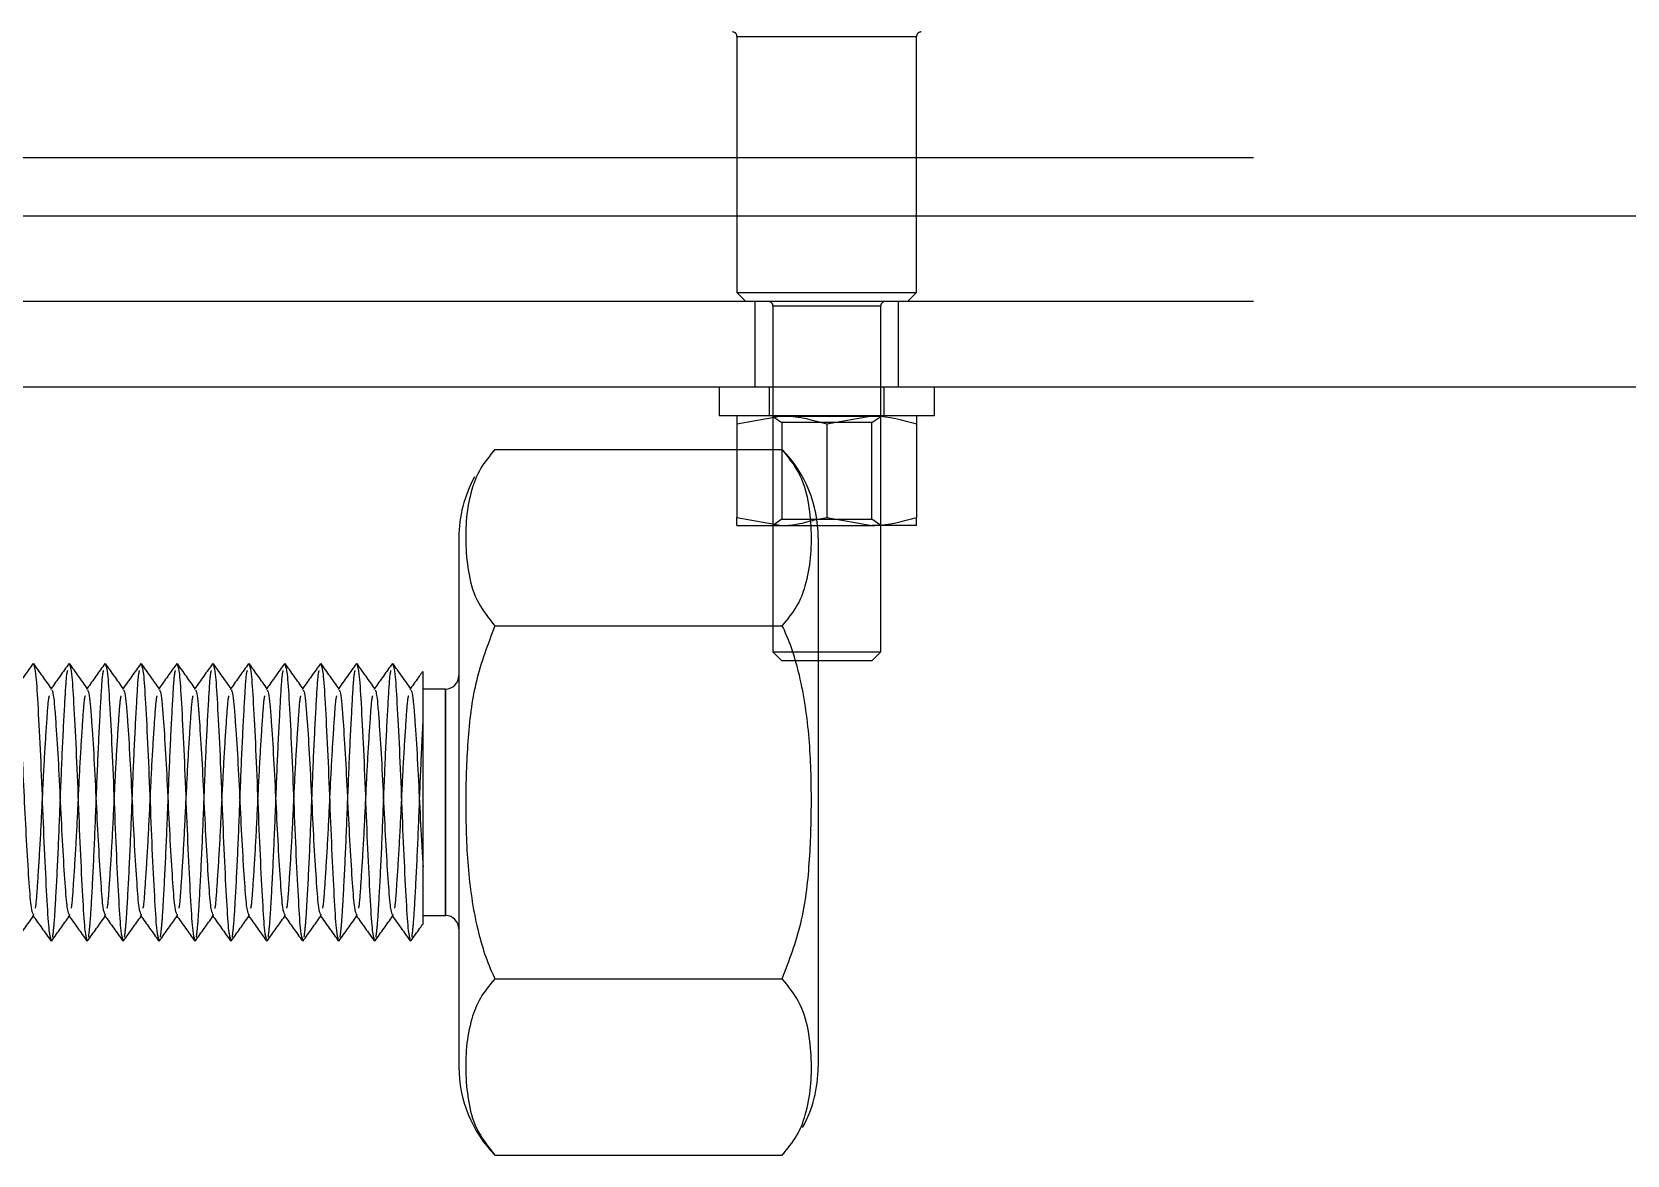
# Model space of a CAD drawing. Header units: metres. Extents: x 0 to 21025, y 0 to 14850.
# Drawn here: x 2999.5 to 3088.3, y 9003.9 to 9066.4 of the extents above; entities that cross this region are included whole.
import ezdxf

# ---------------------------------------------------------------- set-up
doc = ezdxf.new("R2010")
doc.units = ezdxf.units.M
doc.header["$LTSCALE"] = 25
doc.linetypes.add('HIDDEN2', pattern=[4.7625, 3.175, -1.5875])
doc.layers.add('SL4', color=4, linetype='Continuous')
doc.layers.add('ST1', color=7, linetype='HIDDEN2')

msp = doc.modelspace()

# ---------------------------------------------------------------- linework, layer by layer
at = {"layer": 'SL4'}
for p, q in [((2753.999, 9056.144), (3543.761, 9056.144)), ((3543.761, 9046.619), (2593.759, 9046.619)), ((3037.761, 9046.619), (3037.761, 9045.019)), ((3049.761, 9045.019), (3049.761, 9046.619)), ((3049.761, 9045.019), (3037.761, 9045.019)), ((3038.761, 9044.572), (3041.261, 9045.019)), ((3043.761, 9044.572), (3046.261, 9045.019)), ((3038.761, 9044.572), (3038.761, 9043.148)), ((3043.761, 9044.572), (3043.761, 9039.365)), ((3048.761, 9044.572), (3048.761, 9039.365)), ((3025.275, 9043.142), (3025.176, 9043.038)), ((3025.281, 9043.148), (3041.281, 9043.148)), ((3043.08, 9039.235), (3043.761, 9039.365)), ((3043.249, 9038.919), (3046.261, 9038.919)), ((3043.761, 9039.365), (3046.261, 9038.919)), ((3048.761, 9038.919), (3046.261, 9038.919)), ((3046.761, 9031.884), (3046.761, 9038.919)), ((3023.281, 9038.241), (3023.281, 9008.796)), ((3043.281, 9038.241), (3043.281, 9008.796)), ((3025.281, 9033.334), (3041.281, 9033.334)), ((3043.281, 9031.884), (3046.761, 9031.884)), ((3046.261, 9031.384), (3046.761, 9031.884)), ((2999.575, 9031.189), (2999.587, 9031.246)), ((3001.575, 9031.189), (3001.587, 9031.246)), ((3003.575, 9031.189), (3003.587, 9031.246)), ((3005.575, 9031.189), (3005.587, 9031.246)), ((3007.575, 9031.189), (3007.587, 9031.246)), ((3009.575, 9031.189), (3009.587, 9031.246)), ((3011.575, 9031.189), (3011.587, 9031.246)), ((3013.575, 9031.189), (3013.587, 9031.246)), ((3015.575, 9031.189), (3015.587, 9031.246)), ((3017.575, 9031.189), (3017.587, 9031.246)), ((3019.575, 9031.189), (3019.587, 9031.246)), ((3046.261, 9031.384), (3043.281, 9031.384)), ((3022.531, 9029.819), (3021.281, 9029.819)), ((3022.531, 9017.219), (3022.531, 9029.819)), ((3021.281, 9017.219), (3022.531, 9017.219)), ((3000.587, 9015.791), (3000.609, 9015.85)), ((3002.587, 9015.791), (3002.609, 9015.85)), ((3004.587, 9015.791), (3004.609, 9015.85)), ((3006.587, 9015.791), (3006.609, 9015.85)), ((3008.587, 9015.791), (3008.609, 9015.85)), ((3010.587, 9015.791), (3010.609, 9015.85)), ((3012.587, 9015.791), (3012.609, 9015.85)), ((3014.587, 9015.791), (3014.609, 9015.85)), ((3016.587, 9015.791), (3016.609, 9015.85)), ((3018.587, 9015.791), (3018.609, 9015.85)), ((3020.587, 9015.791), (3020.609, 9015.85)), ((3025.281, 9013.704), (3041.281, 9013.704)), ((3025.281, 9003.889), (3041.281, 9003.889)), ((3041.288, 9003.895), (3041.387, 9003.999))]:
    msp.add_line(p, q, dxfattribs=at)
for centre, radius, start, end in [((3036.261, 9038.241), 7.021, 0, 44.34613), ((3030.302, 9038.241), 7.021, 151.24334, 180), ((3022.531, 9030.569), 0.75, 270, 0), ((3022.531, 9016.469), 0.75, 0, 90), ((3030.302, 9008.796), 7.021, 180, 224.34613), ((3036.261, 9008.796), 7.021, 331.24334, 0)]:
    msp.add_arc(centre, radius, start, end, dxfattribs=at)
for points, knots in [([(3038.761, 9045.019), (3038.761, 9045.012), (3038.761, 9044.987), (3038.761, 9044.747), (3038.761, 9044.572)], [0, 0, 0, 0, 0.268634, 1, 1, 1, 1]), ([(3041.261, 9045.019), (3041.321, 9045.018), (3042.165, 9045.012), (3042.992, 9044.784), (3043.761, 9044.572)], [0, 0, 0, 0, 0.070201, 1, 1, 1, 1]), ([(3046.261, 9045.019), (3046.321, 9045.018), (3047.165, 9045.012), (3047.992, 9044.784), (3048.761, 9044.572)], [0, 0, 0, 0, 0.070201, 1, 1, 1, 1]), ([(3048.761, 9045.019), (3048.761, 9045.012), (3048.761, 9044.987), (3048.761, 9044.747), (3048.761, 9044.572)], [0, 0, 0, 0, 0.268634, 1, 1, 1, 1]), ([(3025.281, 9043.148), (3024.989, 9042.793), (3024.397, 9042.073), (3023.925, 9040.791), (3023.664, 9039.36), (3023.64, 9037.778), (3023.794, 9036.186), (3024.222, 9034.668), (3024.95, 9033.751), (3025.281, 9033.334)], [0, 0, 0, 0, 0.114678, 0.232485, 0.388423, 0.5445, 0.705441, 0.865997, 1, 1, 1, 1]), ([(3041.281, 9033.334), (3041.574, 9033.689), (3042.166, 9034.409), (3042.637, 9035.691), (3042.899, 9037.122), (3042.922, 9038.704), (3042.769, 9040.296), (3042.341, 9041.814), (3041.613, 9042.731), (3041.281, 9043.148)], [0, 0, 0, 0, 0.114678, 0.232485, 0.388423, 0.5445, 0.705441, 0.865997, 1, 1, 1, 1]), ([(3046.261, 9038.919), (3046.321, 9038.919), (3047.165, 9038.925), (3047.992, 9039.153), (3048.761, 9039.365)], [0, 0, 0, 0, 0.070201, 1, 1, 1, 1]), ([(3048.761, 9038.919), (3048.761, 9038.925), (3048.761, 9038.95), (3048.761, 9039.19), (3048.761, 9039.365)], [0, 0, 0, 0, 0.268634, 1, 1, 1, 1]), ([(3025.281, 9033.334), (3024.896, 9032.319), (3024.108, 9030.246), (3023.731, 9026.902), (3023.628, 9023.464), (3023.724, 9019.961), (3024.182, 9016.675), (3024.844, 9014.605), (3025.268, 9013.732), (3025.281, 9013.704)], [0, 0, 0, 0, 0.161979, 0.330793, 0.499953, 0.677538, 0.854667, 0.995314, 1, 1, 1, 1]), ([(3041.281, 9013.704), (3041.667, 9014.719), (3042.455, 9016.791), (3042.832, 9020.135), (3042.935, 9023.573), (3042.839, 9027.076), (3042.38, 9030.362), (3041.719, 9032.432), (3041.295, 9033.305), (3041.281, 9033.334)], [0, 0, 0, 0, 0.161979, 0.330793, 0.499953, 0.677538, 0.854667, 0.995314, 1, 1, 1, 1]), ([(2999.575, 9031.241), (2999.408, 9031.006), (2999.079, 9030.545), (2998.75, 9030.083), (2998.588, 9029.856)], [0, 0, 0, 0, 0.508202, 1, 1, 1, 1]), ([(3000.612, 9029.823), (3000.445, 9030.058), (3000.109, 9030.528), (2999.775, 9030.997), (2999.607, 9031.232)], [0, 0, 0, 0, 0.499908, 1, 1, 1, 1]), ([(2999.607, 9031.155), (2999.644, 9031.049), (2999.724, 9030.823), (2999.831, 9029.101), (2999.967, 9026.562), (3000.087, 9023.519), (3000.208, 9020.475), (3000.344, 9017.937), (3000.45, 9016.227), (3000.528, 9016.001), (3000.564, 9015.898)], [0, 0, 0, 0, 0.111758, 0.239388, 0.372264, 0.501747, 0.63123, 0.764106, 0.891736, 1, 1, 1, 1]), ([(3001.575, 9031.241), (3001.408, 9031.006), (3001.079, 9030.545), (3000.75, 9030.083), (3000.588, 9029.856)], [0, 0, 0, 0, 0.508202, 1, 1, 1, 1]), ([(3002.612, 9029.823), (3002.445, 9030.058), (3002.109, 9030.528), (3001.775, 9030.997), (3001.607, 9031.232)], [0, 0, 0, 0, 0.499908, 1, 1, 1, 1]), ([(3001.607, 9031.155), (3001.644, 9031.049), (3001.724, 9030.823), (3001.831, 9029.101), (3001.967, 9026.562), (3002.087, 9023.519), (3002.208, 9020.475), (3002.344, 9017.937), (3002.45, 9016.227), (3002.528, 9016.001), (3002.564, 9015.898)], [0, 0, 0, 0, 0.111758, 0.239388, 0.372264, 0.501747, 0.63123, 0.764106, 0.891736, 1, 1, 1, 1]), ([(3003.575, 9031.241), (3003.408, 9031.006), (3003.079, 9030.545), (3002.75, 9030.083), (3002.588, 9029.856)], [0, 0, 0, 0, 0.5082022, 1, 1, 1, 1]), ([(3004.612, 9029.823), (3004.445, 9030.058), (3004.109, 9030.528), (3003.775, 9030.997), (3003.607, 9031.232)], [0, 0, 0, 0, 0.4999079, 1, 1, 1, 1]), ([(3003.607, 9031.155), (3003.644, 9031.049), (3003.724, 9030.823), (3003.831, 9029.101), (3003.967, 9026.562), (3004.087, 9023.519), (3004.208, 9020.475), (3004.344, 9017.937), (3004.45, 9016.227), (3004.528, 9016.001), (3004.564, 9015.898)], [0, 0, 0, 0, 0.111758, 0.239388, 0.372264, 0.501747, 0.63123, 0.764106, 0.891736, 1, 1, 1, 1]), ([(3005.575, 9031.241), (3005.408, 9031.006), (3005.079, 9030.545), (3004.75, 9030.083), (3004.588, 9029.856)], [0, 0, 0, 0, 0.508202, 1, 1, 1, 1]), ([(3006.612, 9029.823), (3006.445, 9030.058), (3006.109, 9030.528), (3005.775, 9030.997), (3005.607, 9031.232)], [0, 0, 0, 0, 0.499908, 1, 1, 1, 1]), ([(3005.607, 9031.155), (3005.644, 9031.049), (3005.724, 9030.823), (3005.831, 9029.101), (3005.967, 9026.562), (3006.087, 9023.519), (3006.208, 9020.475), (3006.344, 9017.937), (3006.45, 9016.227), (3006.528, 9016.001), (3006.564, 9015.898)], [0, 0, 0, 0, 0.111758, 0.239388, 0.372264, 0.501747, 0.63123, 0.764106, 0.891736, 1, 1, 1, 1]), ([(3007.575, 9031.241), (3007.408, 9031.006), (3007.079, 9030.545), (3006.75, 9030.083), (3006.588, 9029.856)], [0, 0, 0, 0, 0.5082022, 1, 1, 1, 1]), ([(3008.612, 9029.823), (3008.445, 9030.058), (3008.109, 9030.528), (3007.775, 9030.997), (3007.607, 9031.232)], [0, 0, 0, 0, 0.499908, 1, 1, 1, 1]), ([(3007.607, 9031.155), (3007.644, 9031.049), (3007.724, 9030.823), (3007.831, 9029.101), (3007.967, 9026.562), (3008.087, 9023.519), (3008.208, 9020.475), (3008.344, 9017.937), (3008.45, 9016.227), (3008.528, 9016.001), (3008.564, 9015.898)], [0, 0, 0, 0, 0.111758, 0.239388, 0.372264, 0.501747, 0.63123, 0.764106, 0.891736, 1, 1, 1, 1]), ([(3009.575, 9031.241), (3009.408, 9031.006), (3009.079, 9030.545), (3008.75, 9030.083), (3008.588, 9029.856)], [0, 0, 0, 0, 0.508202, 1, 1, 1, 1]), ([(3010.612, 9029.823), (3010.445, 9030.058), (3010.109, 9030.528), (3009.775, 9030.997), (3009.607, 9031.232)], [0, 0, 0, 0, 0.499908, 1, 1, 1, 1]), ([(3009.607, 9031.155), (3009.644, 9031.049), (3009.724, 9030.823), (3009.831, 9029.101), (3009.967, 9026.562), (3010.087, 9023.519), (3010.208, 9020.475), (3010.344, 9017.937), (3010.45, 9016.227), (3010.528, 9016.001), (3010.564, 9015.898)], [0, 0, 0, 0, 0.111758, 0.239388, 0.372264, 0.501747, 0.63123, 0.764106, 0.891736, 1, 1, 1, 1]), ([(3011.575, 9031.241), (3011.408, 9031.006), (3011.079, 9030.545), (3010.75, 9030.083), (3010.588, 9029.856)], [0, 0, 0, 0, 0.508202, 1, 1, 1, 1]), ([(3012.612, 9029.823), (3012.445, 9030.058), (3012.109, 9030.528), (3011.775, 9030.997), (3011.607, 9031.232)], [0, 0, 0, 0, 0.499908, 1, 1, 1, 1]), ([(3011.607, 9031.155), (3011.644, 9031.049), (3011.724, 9030.823), (3011.831, 9029.101), (3011.967, 9026.562), (3012.087, 9023.519), (3012.208, 9020.475), (3012.344, 9017.937), (3012.45, 9016.227), (3012.528, 9016.001), (3012.564, 9015.898)], [0, 0, 0, 0, 0.111758, 0.239388, 0.372264, 0.501747, 0.63123, 0.764106, 0.891736, 1, 1, 1, 1]), ([(3013.575, 9031.241), (3013.408, 9031.006), (3013.079, 9030.545), (3012.75, 9030.083), (3012.588, 9029.856)], [0, 0, 0, 0, 0.508202, 1, 1, 1, 1]), ([(3014.612, 9029.823), (3014.445, 9030.058), (3014.109, 9030.528), (3013.775, 9030.997), (3013.607, 9031.232)], [0, 0, 0, 0, 0.499908, 1, 1, 1, 1]), ([(3013.607, 9031.155), (3013.644, 9031.049), (3013.724, 9030.823), (3013.831, 9029.101), (3013.967, 9026.562), (3014.087, 9023.519), (3014.208, 9020.475), (3014.344, 9017.937), (3014.45, 9016.227), (3014.528, 9016.001), (3014.564, 9015.898)], [0, 0, 0, 0, 0.111758, 0.239388, 0.372264, 0.501747, 0.63123, 0.764106, 0.891736, 1, 1, 1, 1]), ([(3015.575, 9031.241), (3015.408, 9031.006), (3015.079, 9030.545), (3014.75, 9030.083), (3014.588, 9029.856)], [0, 0, 0, 0, 0.508202, 1, 1, 1, 1]), ([(3016.612, 9029.823), (3016.445, 9030.058), (3016.109, 9030.528), (3015.775, 9030.997), (3015.607, 9031.232)], [0, 0, 0, 0, 0.4999079, 1, 1, 1, 1]), ([(3015.607, 9031.155), (3015.644, 9031.049), (3015.724, 9030.823), (3015.831, 9029.101), (3015.967, 9026.562), (3016.087, 9023.519), (3016.208, 9020.475), (3016.344, 9017.937), (3016.45, 9016.227), (3016.528, 9016.001), (3016.564, 9015.898)], [0, 0, 0, 0, 0.111758, 0.239388, 0.372264, 0.501747, 0.63123, 0.764106, 0.891736, 1, 1, 1, 1]), ([(3017.575, 9031.241), (3017.408, 9031.006), (3017.079, 9030.545), (3016.75, 9030.083), (3016.588, 9029.856)], [0, 0, 0, 0, 0.5082022, 1, 1, 1, 1]), ([(3018.612, 9029.823), (3018.445, 9030.058), (3018.109, 9030.528), (3017.775, 9030.997), (3017.607, 9031.232)], [0, 0, 0, 0, 0.4999079, 1, 1, 1, 1]), ([(3017.607, 9031.155), (3017.644, 9031.049), (3017.724, 9030.823), (3017.831, 9029.101), (3017.967, 9026.562), (3018.087, 9023.519), (3018.208, 9020.475), (3018.344, 9017.937), (3018.45, 9016.227), (3018.528, 9016.001), (3018.564, 9015.898)], [0, 0, 0, 0, 0.1117583, 0.2393882, 0.3722641, 0.5017472, 0.6312302, 0.7641061, 0.891736, 1, 1, 1, 1]), ([(3019.575, 9031.241), (3019.408, 9031.006), (3019.079, 9030.545), (3018.75, 9030.083), (3018.588, 9029.856)], [0, 0, 0, 0, 0.508202, 1, 1, 1, 1]), ([(3020.612, 9029.823), (3020.445, 9030.058), (3020.109, 9030.528), (3019.775, 9030.997), (3019.607, 9031.232)], [0, 0, 0, 0, 0.499908, 1, 1, 1, 1]), ([(3019.607, 9031.155), (3019.644, 9031.049), (3019.724, 9030.823), (3019.831, 9029.101), (3019.967, 9026.562), (3020.087, 9023.519), (3020.208, 9020.475), (3020.344, 9017.937), (3020.45, 9016.227), (3020.528, 9016.001), (3020.564, 9015.898)], [0, 0, 0, 0, 0.111758, 0.239388, 0.372264, 0.501747, 0.63123, 0.764106, 0.891736, 1, 1, 1, 1]), ([(3021.254, 9030.79), (3021.194, 9030.706), (3020.972, 9030.394), (3020.75, 9030.083), (3020.588, 9029.856)], [0, 0, 0, 0, 0.270973, 1, 1, 1, 1]), ([(3021.281, 9019.921), (3021.281, 9020.459), (3021.281, 9021.592), (3021.281, 9023.678), (3021.281, 9025.876), (3021.281, 9027.943), (3021.281, 9029.576), (3021.281, 9030.621), (3021.281, 9030.723), (3021.281, 9030.771)], [0, 0, 0, 0, 0.128008, 0.26934, 0.411278, 0.563146, 0.714931, 0.866636, 1, 1, 1, 1]), ([(2998.611, 9029.775), (2998.635, 9029.733), (2998.687, 9029.645), (2998.757, 9029.005), (2998.847, 9027.863), (2998.967, 9026.002), (2999.087, 9023.52), (2999.208, 9021.028), (2999.344, 9018.954), (2999.449, 9017.564), (2999.526, 9017.381), (2999.561, 9017.299)], [0, 0, 0, 0, 0.0726073, 0.1550688, 0.2378835, 0.371691, 0.5020758, 0.6324606, 0.7662681, 0.8947836, 1, 1, 1, 1]), ([(3000.611, 9029.775), (3000.635, 9029.733), (3000.687, 9029.645), (3000.757, 9029.005), (3000.847, 9027.863), (3000.967, 9026.002), (3001.087, 9023.52), (3001.208, 9021.028), (3001.344, 9018.954), (3001.449, 9017.564), (3001.526, 9017.381), (3001.561, 9017.299)], [0, 0, 0, 0, 0.072607, 0.155069, 0.237884, 0.371691, 0.502076, 0.632461, 0.766268, 0.894784, 1, 1, 1, 1]), ([(3002.611, 9029.775), (3002.635, 9029.733), (3002.687, 9029.645), (3002.757, 9029.005), (3002.847, 9027.863), (3002.967, 9026.002), (3003.087, 9023.52), (3003.208, 9021.028), (3003.344, 9018.954), (3003.449, 9017.564), (3003.526, 9017.381), (3003.561, 9017.299)], [0, 0, 0, 0, 0.0726073, 0.1550688, 0.2378835, 0.371691, 0.5020758, 0.6324606, 0.7662681, 0.8947836, 1, 1, 1, 1]), ([(3004.611, 9029.775), (3004.635, 9029.733), (3004.687, 9029.645), (3004.757, 9029.005), (3004.847, 9027.863), (3004.967, 9026.002), (3005.087, 9023.52), (3005.208, 9021.028), (3005.344, 9018.954), (3005.449, 9017.564), (3005.526, 9017.381), (3005.561, 9017.299)], [0, 0, 0, 0, 0.072607, 0.155069, 0.237884, 0.371691, 0.502076, 0.632461, 0.766268, 0.894784, 1, 1, 1, 1]), ([(3006.611, 9029.775), (3006.635, 9029.733), (3006.687, 9029.645), (3006.757, 9029.005), (3006.847, 9027.863), (3006.967, 9026.002), (3007.087, 9023.52), (3007.208, 9021.028), (3007.344, 9018.954), (3007.449, 9017.564), (3007.526, 9017.381), (3007.561, 9017.299)], [0, 0, 0, 0, 0.0726073, 0.1550688, 0.2378835, 0.371691, 0.5020758, 0.6324606, 0.7662681, 0.8947836, 1, 1, 1, 1]), ([(3008.611, 9029.775), (3008.635, 9029.733), (3008.687, 9029.645), (3008.757, 9029.005), (3008.847, 9027.863), (3008.967, 9026.002), (3009.087, 9023.52), (3009.208, 9021.028), (3009.344, 9018.954), (3009.449, 9017.564), (3009.526, 9017.381), (3009.561, 9017.299)], [0, 0, 0, 0, 0.072607, 0.155069, 0.237884, 0.371691, 0.502076, 0.632461, 0.766268, 0.894784, 1, 1, 1, 1]), ([(3010.611, 9029.775), (3010.635, 9029.733), (3010.687, 9029.645), (3010.757, 9029.005), (3010.847, 9027.863), (3010.967, 9026.002), (3011.087, 9023.52), (3011.208, 9021.028), (3011.344, 9018.954), (3011.449, 9017.564), (3011.526, 9017.381), (3011.561, 9017.299)], [0, 0, 0, 0, 0.0726073, 0.1550688, 0.2378835, 0.371691, 0.5020758, 0.6324606, 0.7662681, 0.8947836, 1, 1, 1, 1]), ([(3012.611, 9029.775), (3012.635, 9029.733), (3012.687, 9029.645), (3012.757, 9029.005), (3012.847, 9027.863), (3012.967, 9026.002), (3013.087, 9023.52), (3013.208, 9021.028), (3013.344, 9018.954), (3013.449, 9017.564), (3013.526, 9017.381), (3013.561, 9017.299)], [0, 0, 0, 0, 0.072607, 0.155069, 0.237884, 0.371691, 0.502076, 0.632461, 0.766268, 0.894784, 1, 1, 1, 1]), ([(3014.611, 9029.775), (3014.635, 9029.733), (3014.687, 9029.645), (3014.757, 9029.005), (3014.847, 9027.863), (3014.967, 9026.002), (3015.087, 9023.52), (3015.208, 9021.028), (3015.344, 9018.954), (3015.449, 9017.564), (3015.526, 9017.381), (3015.561, 9017.299)], [0, 0, 0, 0, 0.0726073, 0.1550688, 0.2378835, 0.371691, 0.5020758, 0.6324606, 0.7662681, 0.8947836, 1, 1, 1, 1]), ([(3016.611, 9029.775), (3016.635, 9029.733), (3016.687, 9029.645), (3016.757, 9029.005), (3016.847, 9027.863), (3016.967, 9026.002), (3017.087, 9023.52), (3017.208, 9021.028), (3017.344, 9018.954), (3017.449, 9017.564), (3017.526, 9017.381), (3017.561, 9017.299)], [0, 0, 0, 0, 0.072607, 0.155069, 0.237884, 0.371691, 0.502076, 0.632461, 0.766268, 0.894784, 1, 1, 1, 1]), ([(3018.611, 9029.775), (3018.635, 9029.733), (3018.687, 9029.645), (3018.757, 9029.005), (3018.847, 9027.863), (3018.967, 9026.002), (3019.087, 9023.52), (3019.208, 9021.028), (3019.344, 9018.954), (3019.449, 9017.564), (3019.526, 9017.381), (3019.561, 9017.299)], [0, 0, 0, 0, 0.0726073, 0.1550688, 0.2378835, 0.371691, 0.5020758, 0.6324606, 0.7662681, 0.8947836, 1, 1, 1, 1]), ([(3020.611, 9029.775), (3020.635, 9029.733), (3020.687, 9029.645), (3020.757, 9029.005), (3020.847, 9027.863), (3020.967, 9026.001), (3021.087, 9023.525), (3021.19, 9021.403), (3021.257, 9020.311), (3021.281, 9019.921)], [0, 0, 0, 0, 0.103001, 0.219981, 0.337462, 0.527282, 0.712246, 0.89721, 1, 1, 1, 1]), ([(3021.281, 9016.794), (3021.281, 9016.832), (3021.281, 9016.915), (3021.281, 9017.945), (3021.281, 9019.117), (3021.281, 9019.839), (3021.281, 9019.921)], [0, 0, 0, 0, 0.291037, 0.62536, 0.957486, 1, 1, 1, 1]), ([(2999.559, 9017.22), (2999.727, 9016.985), (3000.062, 9016.515), (3000.397, 9016.045), (3000.564, 9015.81)], [0, 0, 0, 0, 0.499911, 1, 1, 1, 1]), ([(3001.559, 9017.22), (3001.727, 9016.985), (3002.062, 9016.515), (3002.397, 9016.045), (3002.564, 9015.81)], [0, 0, 0, 0, 0.499911, 1, 1, 1, 1]), ([(3003.559, 9017.22), (3003.727, 9016.985), (3004.062, 9016.515), (3004.397, 9016.045), (3004.564, 9015.81)], [0, 0, 0, 0, 0.499911, 1, 1, 1, 1]), ([(3005.559, 9017.22), (3005.727, 9016.985), (3006.062, 9016.515), (3006.397, 9016.045), (3006.564, 9015.81)], [0, 0, 0, 0, 0.499911, 1, 1, 1, 1]), ([(3007.559, 9017.22), (3007.727, 9016.985), (3008.062, 9016.515), (3008.397, 9016.045), (3008.564, 9015.81)], [0, 0, 0, 0, 0.499911, 1, 1, 1, 1]), ([(3009.559, 9017.22), (3009.727, 9016.985), (3010.062, 9016.515), (3010.397, 9016.045), (3010.564, 9015.81)], [0, 0, 0, 0, 0.499911, 1, 1, 1, 1]), ([(3011.559, 9017.22), (3011.727, 9016.985), (3012.062, 9016.515), (3012.397, 9016.045), (3012.564, 9015.81)], [0, 0, 0, 0, 0.499911, 1, 1, 1, 1]), ([(3013.559, 9017.22), (3013.727, 9016.985), (3014.062, 9016.515), (3014.397, 9016.045), (3014.564, 9015.81)], [0, 0, 0, 0, 0.499911, 1, 1, 1, 1]), ([(3015.559, 9017.22), (3015.727, 9016.985), (3016.062, 9016.515), (3016.397, 9016.045), (3016.564, 9015.81)], [0, 0, 0, 0, 0.499911, 1, 1, 1, 1]), ([(3017.559, 9017.22), (3017.727, 9016.985), (3018.062, 9016.515), (3018.397, 9016.045), (3018.564, 9015.81)], [0, 0, 0, 0, 0.499911, 1, 1, 1, 1]), ([(3019.559, 9017.22), (3019.727, 9016.985), (3020.062, 9016.515), (3020.397, 9016.045), (3020.564, 9015.81)], [0, 0, 0, 0, 0.499911, 1, 1, 1, 1]), ([(2998.609, 9015.807), (2998.776, 9016.042), (2999.102, 9016.499), (2999.428, 9016.957), (2999.588, 9017.18)], [0, 0, 0, 0, 0.512508, 1, 1, 1, 1]), ([(3000.609, 9015.807), (3000.776, 9016.042), (3001.102, 9016.499), (3001.428, 9016.957), (3001.588, 9017.18)], [0, 0, 0, 0, 0.512508, 1, 1, 1, 1]), ([(3002.609, 9015.807), (3002.776, 9016.042), (3003.102, 9016.499), (3003.428, 9016.957), (3003.588, 9017.18)], [0, 0, 0, 0, 0.512508, 1, 1, 1, 1]), ([(3004.609, 9015.807), (3004.776, 9016.042), (3005.102, 9016.499), (3005.428, 9016.957), (3005.588, 9017.18)], [0, 0, 0, 0, 0.512508, 1, 1, 1, 1]), ([(3006.609, 9015.807), (3006.776, 9016.042), (3007.102, 9016.499), (3007.428, 9016.957), (3007.588, 9017.18)], [0, 0, 0, 0, 0.512508, 1, 1, 1, 1]), ([(3008.609, 9015.807), (3008.776, 9016.042), (3009.102, 9016.499), (3009.428, 9016.957), (3009.588, 9017.18)], [0, 0, 0, 0, 0.512508, 1, 1, 1, 1]), ([(3010.609, 9015.807), (3010.776, 9016.042), (3011.102, 9016.499), (3011.428, 9016.957), (3011.588, 9017.18)], [0, 0, 0, 0, 0.512508, 1, 1, 1, 1]), ([(3012.609, 9015.807), (3012.776, 9016.042), (3013.102, 9016.499), (3013.428, 9016.957), (3013.588, 9017.18)], [0, 0, 0, 0, 0.512508, 1, 1, 1, 1]), ([(3014.609, 9015.807), (3014.776, 9016.042), (3015.102, 9016.499), (3015.428, 9016.957), (3015.588, 9017.18)], [0, 0, 0, 0, 0.512508, 1, 1, 1, 1]), ([(3016.609, 9015.807), (3016.776, 9016.042), (3017.102, 9016.499), (3017.428, 9016.957), (3017.588, 9017.18)], [0, 0, 0, 0, 0.512508, 1, 1, 1, 1]), ([(3018.609, 9015.807), (3018.776, 9016.042), (3019.102, 9016.499), (3019.428, 9016.957), (3019.588, 9017.18)], [0, 0, 0, 0, 0.512508, 1, 1, 1, 1]), ([(3020.609, 9015.807), (3020.776, 9016.042), (3021.007, 9016.366), (3021.238, 9016.69), (3021.302, 9016.779)], [0, 0, 0, 0, 0.72377, 1, 1, 1, 1]), ([(3025.281, 9013.704), (3024.989, 9013.348), (3024.397, 9012.628), (3023.925, 9011.346), (3023.664, 9009.916), (3023.64, 9008.334), (3023.794, 9006.741), (3024.222, 9005.223), (3024.95, 9004.306), (3025.281, 9003.889)], [0, 0, 0, 0, 0.114678, 0.232485, 0.388423, 0.5445, 0.705441, 0.865997, 1, 1, 1, 1]), ([(3041.281, 9003.889), (3041.574, 9004.244), (3042.166, 9004.964), (3042.637, 9006.247), (3042.899, 9007.677), (3042.922, 9009.259), (3042.769, 9010.851), (3042.341, 9012.369), (3041.613, 9013.286), (3041.281, 9013.704)], [0, 0, 0, 0, 0.114678, 0.232485, 0.388423, 0.5445, 0.705441, 0.865997, 1, 1, 1, 1])]:
    msp.add_open_spline(points, degree=3, knots=knots, dxfattribs=at)
at = {"layer": 'ST1'}
for p, q in [((3038.761, 9066.134), (3038.761, 9051.884)), ((3038.774, 9066.134), (3048.75, 9066.134)), ((3048.761, 9051.884), (3048.761, 9066.134)), ((3543.761, 9059.381), (2543.761, 9059.381)), ((2753.999, 9056.144), (3543.761, 9056.144)), ((3038.761, 9051.884), (3048.761, 9051.884)), ((3038.761, 9051.884), (3039.261, 9051.384)), ((3048.261, 9051.384), (3048.761, 9051.884)), ((3543.761, 9051.381), (2543.761, 9051.381)), ((3048.261, 9051.384), (3039.261, 9051.384)), ((3039.761, 9051.381), (3039.761, 9046.619)), ((3040.761, 9051.134), (3040.761, 9031.884)), ((3040.765, 9051.134), (3046.757, 9051.134)), ((3046.761, 9038.919), (3046.761, 9051.134)), ((3047.761, 9046.619), (3047.761, 9051.381)), ((3040.561, 9046.619), (3040.561, 9045.019)), ((3046.961, 9045.019), (3046.961, 9046.619)), ((3040.761, 9045.019), (3040.761, 9044.993)), ((3046.761, 9044.993), (3040.761, 9044.993)), ((3040.761, 9044.993), (3041.261, 9044.643)), ((3046.261, 9044.643), (3046.761, 9044.993)), ((3046.761, 9044.993), (3046.761, 9045.019)), ((3046.261, 9044.643), (3041.261, 9044.643)), ((3041.261, 9044.643), (3041.261, 9039.269)), ((3046.261, 9039.269), (3046.261, 9044.643)), ((3038.761, 9043.148), (3038.761, 9039.365)), ((3038.761, 9039.365), (3041.261, 9038.919)), ((3038.761, 9038.919), (3041.261, 9038.919)), ((3041.261, 9039.269), (3040.761, 9038.919)), ((3041.261, 9039.269), (3046.261, 9039.269)), ((3041.261, 9038.919), (3043.249, 9038.919)), ((3046.761, 9038.919), (3046.261, 9039.269)), ((3040.761, 9031.884), (3043.281, 9031.884)), ((3040.761, 9031.884), (3041.261, 9031.384)), ((3043.281, 9031.384), (3041.261, 9031.384)), ((3000.588, 9029.856), (3000.572, 9029.833)), ((3000.573, 9029.786), (3000.587, 9029.84)), ((3002.588, 9029.856), (3002.572, 9029.833)), ((3002.573, 9029.786), (3002.587, 9029.84)), ((3004.588, 9029.856), (3004.572, 9029.833)), ((3004.573, 9029.786), (3004.587, 9029.84)), ((3006.588, 9029.856), (3006.572, 9029.833)), ((3006.573, 9029.786), (3006.587, 9029.84)), ((3008.588, 9029.856), (3008.572, 9029.833)), ((3008.573, 9029.786), (3008.587, 9029.84)), ((3010.588, 9029.856), (3010.572, 9029.833)), ((3010.573, 9029.786), (3010.587, 9029.84)), ((3012.588, 9029.856), (3012.572, 9029.833)), ((3012.573, 9029.786), (3012.587, 9029.84)), ((3014.588, 9029.856), (3014.572, 9029.833)), ((3014.573, 9029.786), (3014.587, 9029.84)), ((3016.588, 9029.856), (3016.572, 9029.833)), ((3016.573, 9029.786), (3016.587, 9029.84)), ((3018.588, 9029.856), (3018.572, 9029.833)), ((3018.573, 9029.786), (3018.587, 9029.84)), ((3020.588, 9029.856), (3020.572, 9029.833)), ((3020.573, 9029.786), (3020.587, 9029.84)), ((3022.531, 9029.819), (3022.531, 9017.219)), ((2999.587, 9017.197), (2999.611, 9017.286)), ((2999.588, 9017.18), (2999.612, 9017.214)), ((3001.587, 9017.197), (3001.611, 9017.286)), ((3001.588, 9017.18), (3001.612, 9017.214)), ((3003.587, 9017.197), (3003.611, 9017.286)), ((3003.588, 9017.18), (3003.612, 9017.214)), ((3005.587, 9017.197), (3005.611, 9017.286)), ((3005.588, 9017.18), (3005.612, 9017.214)), ((3007.587, 9017.197), (3007.611, 9017.286)), ((3007.588, 9017.18), (3007.612, 9017.214)), ((3009.587, 9017.197), (3009.611, 9017.286)), ((3009.588, 9017.18), (3009.612, 9017.214)), ((3011.587, 9017.197), (3011.611, 9017.286)), ((3011.588, 9017.18), (3011.612, 9017.214)), ((3013.587, 9017.197), (3013.611, 9017.286)), ((3013.588, 9017.18), (3013.612, 9017.214)), ((3015.587, 9017.197), (3015.611, 9017.286)), ((3015.588, 9017.18), (3015.612, 9017.214)), ((3017.587, 9017.197), (3017.611, 9017.286)), ((3017.588, 9017.18), (3017.612, 9017.214)), ((3019.587, 9017.197), (3019.611, 9017.286)), ((3019.588, 9017.18), (3019.612, 9017.214))]:
    msp.add_line(p, q, dxfattribs=at)
for centre, start, end in [((3038.511, 9066.134), 0, 90), ((3049.011, 9066.134), 90, 180), ((3040.511, 9051.134), 0, 90), ((3047.011, 9051.134), 90, 180)]:
    msp.add_arc(centre, 0.25, start, end, dxfattribs=at)
for points, knots in [([(3038.761, 9038.919), (3038.761, 9038.925), (3038.761, 9038.95), (3038.761, 9039.19), (3038.761, 9039.365)], [0, 0, 0, 0, 0.268634, 1, 1, 1, 1]), ([(3041.261, 9038.919), (3041.321, 9038.919), (3041.934, 9038.922), (3042.536, 9039.086), (3043.08, 9039.235)], [0, 0, 0, 0, 0.096559, 1, 1, 1, 1]), ([(3000.666, 9016.009), (3000.694, 9016.228), (3000.751, 9016.666), (3000.844, 9018.17), (3000.967, 9020.479), (3001.087, 9023.516), (3001.208, 9026.57), (3001.345, 9029.071), (3001.431, 9030.589), (3001.487, 9030.794), (3001.502, 9030.847)], [0, 0, 0, 0, 0.103388, 0.206233, 0.357671, 0.505243, 0.652814, 0.804253, 0.949712, 1, 1, 1, 1]), ([(3002.666, 9016.009), (3002.694, 9016.228), (3002.751, 9016.666), (3002.844, 9018.17), (3002.967, 9020.479), (3003.087, 9023.516), (3003.208, 9026.57), (3003.345, 9029.071), (3003.431, 9030.589), (3003.487, 9030.794), (3003.502, 9030.847)], [0, 0, 0, 0, 0.103388, 0.206233, 0.357671, 0.505243, 0.652814, 0.804253, 0.949712, 1, 1, 1, 1]), ([(3004.666, 9016.009), (3004.694, 9016.228), (3004.751, 9016.666), (3004.844, 9018.17), (3004.967, 9020.479), (3005.087, 9023.516), (3005.208, 9026.57), (3005.345, 9029.071), (3005.431, 9030.589), (3005.487, 9030.794), (3005.502, 9030.847)], [0, 0, 0, 0, 0.103388, 0.206233, 0.357671, 0.505243, 0.652814, 0.804253, 0.949712, 1, 1, 1, 1]), ([(3006.666, 9016.009), (3006.694, 9016.228), (3006.751, 9016.666), (3006.844, 9018.17), (3006.967, 9020.479), (3007.087, 9023.516), (3007.208, 9026.57), (3007.345, 9029.071), (3007.431, 9030.589), (3007.487, 9030.794), (3007.502, 9030.847)], [0, 0, 0, 0, 0.103388, 0.206233, 0.357671, 0.505243, 0.652814, 0.804253, 0.949712, 1, 1, 1, 1]), ([(3008.666, 9016.009), (3008.694, 9016.228), (3008.751, 9016.666), (3008.844, 9018.17), (3008.967, 9020.479), (3009.087, 9023.516), (3009.208, 9026.57), (3009.345, 9029.071), (3009.431, 9030.589), (3009.487, 9030.794), (3009.502, 9030.847)], [0, 0, 0, 0, 0.103388, 0.206233, 0.357671, 0.505243, 0.652814, 0.804253, 0.949712, 1, 1, 1, 1]), ([(3010.666, 9016.009), (3010.694, 9016.228), (3010.751, 9016.666), (3010.844, 9018.17), (3010.967, 9020.479), (3011.087, 9023.516), (3011.208, 9026.57), (3011.345, 9029.071), (3011.431, 9030.589), (3011.487, 9030.794), (3011.502, 9030.847)], [0, 0, 0, 0, 0.103388, 0.206233, 0.357671, 0.505243, 0.652814, 0.804253, 0.949712, 1, 1, 1, 1]), ([(3012.666, 9016.009), (3012.694, 9016.228), (3012.751, 9016.666), (3012.844, 9018.17), (3012.967, 9020.479), (3013.087, 9023.516), (3013.208, 9026.57), (3013.345, 9029.071), (3013.431, 9030.589), (3013.487, 9030.794), (3013.502, 9030.847)], [0, 0, 0, 0, 0.103388, 0.206233, 0.357671, 0.505243, 0.652814, 0.804253, 0.949712, 1, 1, 1, 1]), ([(3014.666, 9016.009), (3014.694, 9016.228), (3014.751, 9016.666), (3014.844, 9018.17), (3014.967, 9020.479), (3015.087, 9023.516), (3015.208, 9026.57), (3015.345, 9029.071), (3015.431, 9030.589), (3015.487, 9030.794), (3015.502, 9030.847)], [0, 0, 0, 0, 0.103388, 0.206233, 0.357671, 0.505243, 0.652814, 0.804253, 0.949712, 1, 1, 1, 1]), ([(3016.666, 9016.009), (3016.694, 9016.228), (3016.751, 9016.666), (3016.844, 9018.17), (3016.967, 9020.479), (3017.087, 9023.516), (3017.208, 9026.57), (3017.345, 9029.071), (3017.431, 9030.589), (3017.487, 9030.794), (3017.502, 9030.847)], [0, 0, 0, 0, 0.103388, 0.206233, 0.357671, 0.505243, 0.652814, 0.804253, 0.949712, 1, 1, 1, 1]), ([(3018.666, 9016.009), (3018.694, 9016.228), (3018.751, 9016.666), (3018.844, 9018.17), (3018.967, 9020.479), (3019.087, 9023.516), (3019.208, 9026.57), (3019.345, 9029.071), (3019.431, 9030.589), (3019.487, 9030.794), (3019.502, 9030.847)], [0, 0, 0, 0, 0.103388, 0.206233, 0.357671, 0.505243, 0.652814, 0.804253, 0.949712, 1, 1, 1, 1]), ([(2999.7, 9017.624), (2999.705, 9017.643), (2999.753, 9017.805), (2999.83, 9018.994), (2999.967, 9021.019), (3000.087, 9023.519), (3000.208, 9026.017), (3000.345, 9028.05), (3000.425, 9029.256), (3000.476, 9029.42), (3000.485, 9029.448)], [0, 0, 0, 0, 0.020732, 0.175704, 0.337058, 0.494284, 0.651511, 0.812864, 0.967837, 1, 1, 1, 1]), ([(3001.7, 9017.624), (3001.705, 9017.643), (3001.753, 9017.805), (3001.83, 9018.994), (3001.967, 9021.019), (3002.087, 9023.519), (3002.208, 9026.017), (3002.345, 9028.05), (3002.425, 9029.256), (3002.476, 9029.42), (3002.485, 9029.448)], [0, 0, 0, 0, 0.020732, 0.175704, 0.337058, 0.494284, 0.651511, 0.812864, 0.967837, 1, 1, 1, 1]), ([(3003.7, 9017.624), (3003.705, 9017.643), (3003.753, 9017.805), (3003.83, 9018.994), (3003.967, 9021.019), (3004.087, 9023.519), (3004.208, 9026.017), (3004.345, 9028.05), (3004.425, 9029.256), (3004.476, 9029.42), (3004.485, 9029.448)], [0, 0, 0, 0, 0.020732, 0.175704, 0.337058, 0.494284, 0.651511, 0.812864, 0.967837, 1, 1, 1, 1]), ([(3005.7, 9017.624), (3005.705, 9017.643), (3005.753, 9017.805), (3005.83, 9018.994), (3005.967, 9021.019), (3006.087, 9023.519), (3006.208, 9026.017), (3006.345, 9028.05), (3006.425, 9029.256), (3006.476, 9029.42), (3006.485, 9029.448)], [0, 0, 0, 0, 0.020732, 0.175704, 0.337058, 0.494284, 0.651511, 0.812864, 0.967837, 1, 1, 1, 1]), ([(3007.7, 9017.624), (3007.705, 9017.643), (3007.753, 9017.805), (3007.83, 9018.994), (3007.967, 9021.019), (3008.087, 9023.519), (3008.208, 9026.017), (3008.345, 9028.05), (3008.425, 9029.256), (3008.476, 9029.42), (3008.485, 9029.448)], [0, 0, 0, 0, 0.020732, 0.175704, 0.337058, 0.494284, 0.651511, 0.812864, 0.967837, 1, 1, 1, 1]), ([(3009.7, 9017.624), (3009.705, 9017.643), (3009.753, 9017.805), (3009.83, 9018.994), (3009.967, 9021.019), (3010.087, 9023.519), (3010.208, 9026.017), (3010.345, 9028.05), (3010.425, 9029.256), (3010.476, 9029.42), (3010.485, 9029.448)], [0, 0, 0, 0, 0.020732, 0.175704, 0.337058, 0.494284, 0.651511, 0.812864, 0.967837, 1, 1, 1, 1]), ([(3011.7, 9017.624), (3011.705, 9017.643), (3011.753, 9017.805), (3011.83, 9018.994), (3011.967, 9021.019), (3012.087, 9023.519), (3012.208, 9026.017), (3012.345, 9028.05), (3012.425, 9029.256), (3012.476, 9029.42), (3012.485, 9029.448)], [0, 0, 0, 0, 0.020732, 0.175704, 0.337058, 0.494284, 0.651511, 0.812864, 0.967837, 1, 1, 1, 1]), ([(3013.7, 9017.624), (3013.705, 9017.643), (3013.753, 9017.805), (3013.83, 9018.994), (3013.967, 9021.019), (3014.087, 9023.519), (3014.208, 9026.017), (3014.345, 9028.05), (3014.425, 9029.256), (3014.476, 9029.42), (3014.485, 9029.448)], [0, 0, 0, 0, 0.020732, 0.175704, 0.337058, 0.494284, 0.651511, 0.812864, 0.967837, 1, 1, 1, 1]), ([(3015.7, 9017.624), (3015.705, 9017.643), (3015.753, 9017.805), (3015.83, 9018.994), (3015.967, 9021.019), (3016.087, 9023.519), (3016.208, 9026.017), (3016.345, 9028.05), (3016.425, 9029.256), (3016.476, 9029.42), (3016.485, 9029.448)], [0, 0, 0, 0, 0.020732, 0.175704, 0.337058, 0.494284, 0.651511, 0.812864, 0.967837, 1, 1, 1, 1]), ([(3017.7, 9017.624), (3017.705, 9017.643), (3017.753, 9017.805), (3017.83, 9018.994), (3017.967, 9021.019), (3018.087, 9023.519), (3018.208, 9026.017), (3018.345, 9028.05), (3018.425, 9029.256), (3018.476, 9029.42), (3018.485, 9029.448)], [0, 0, 0, 0, 0.020732, 0.175704, 0.337058, 0.494284, 0.651511, 0.812864, 0.967837, 1, 1, 1, 1]), ([(3019.7, 9017.624), (3019.705, 9017.643), (3019.753, 9017.805), (3019.83, 9018.994), (3019.967, 9021.019), (3020.087, 9023.519), (3020.208, 9026.017), (3020.345, 9028.05), (3020.425, 9029.256), (3020.476, 9029.42), (3020.485, 9029.448)], [0, 0, 0, 0, 0.020732, 0.175704, 0.337058, 0.494284, 0.651511, 0.812864, 0.967837, 1, 1, 1, 1]), ([(3020.666, 9016.009), (3020.694, 9016.228), (3020.751, 9016.666), (3020.844, 9018.17), (3020.967, 9020.48), (3021.087, 9023.512), (3021.19, 9026.105), (3021.257, 9027.44), (3021.281, 9027.917)], [0, 0, 0, 0, 0.140699, 0.280657, 0.486746, 0.687573, 0.8884, 1, 1, 1, 1])]:
    msp.add_open_spline(points, degree=3, knots=knots, dxfattribs=at)

doc.saveas('drawing.dxf')
